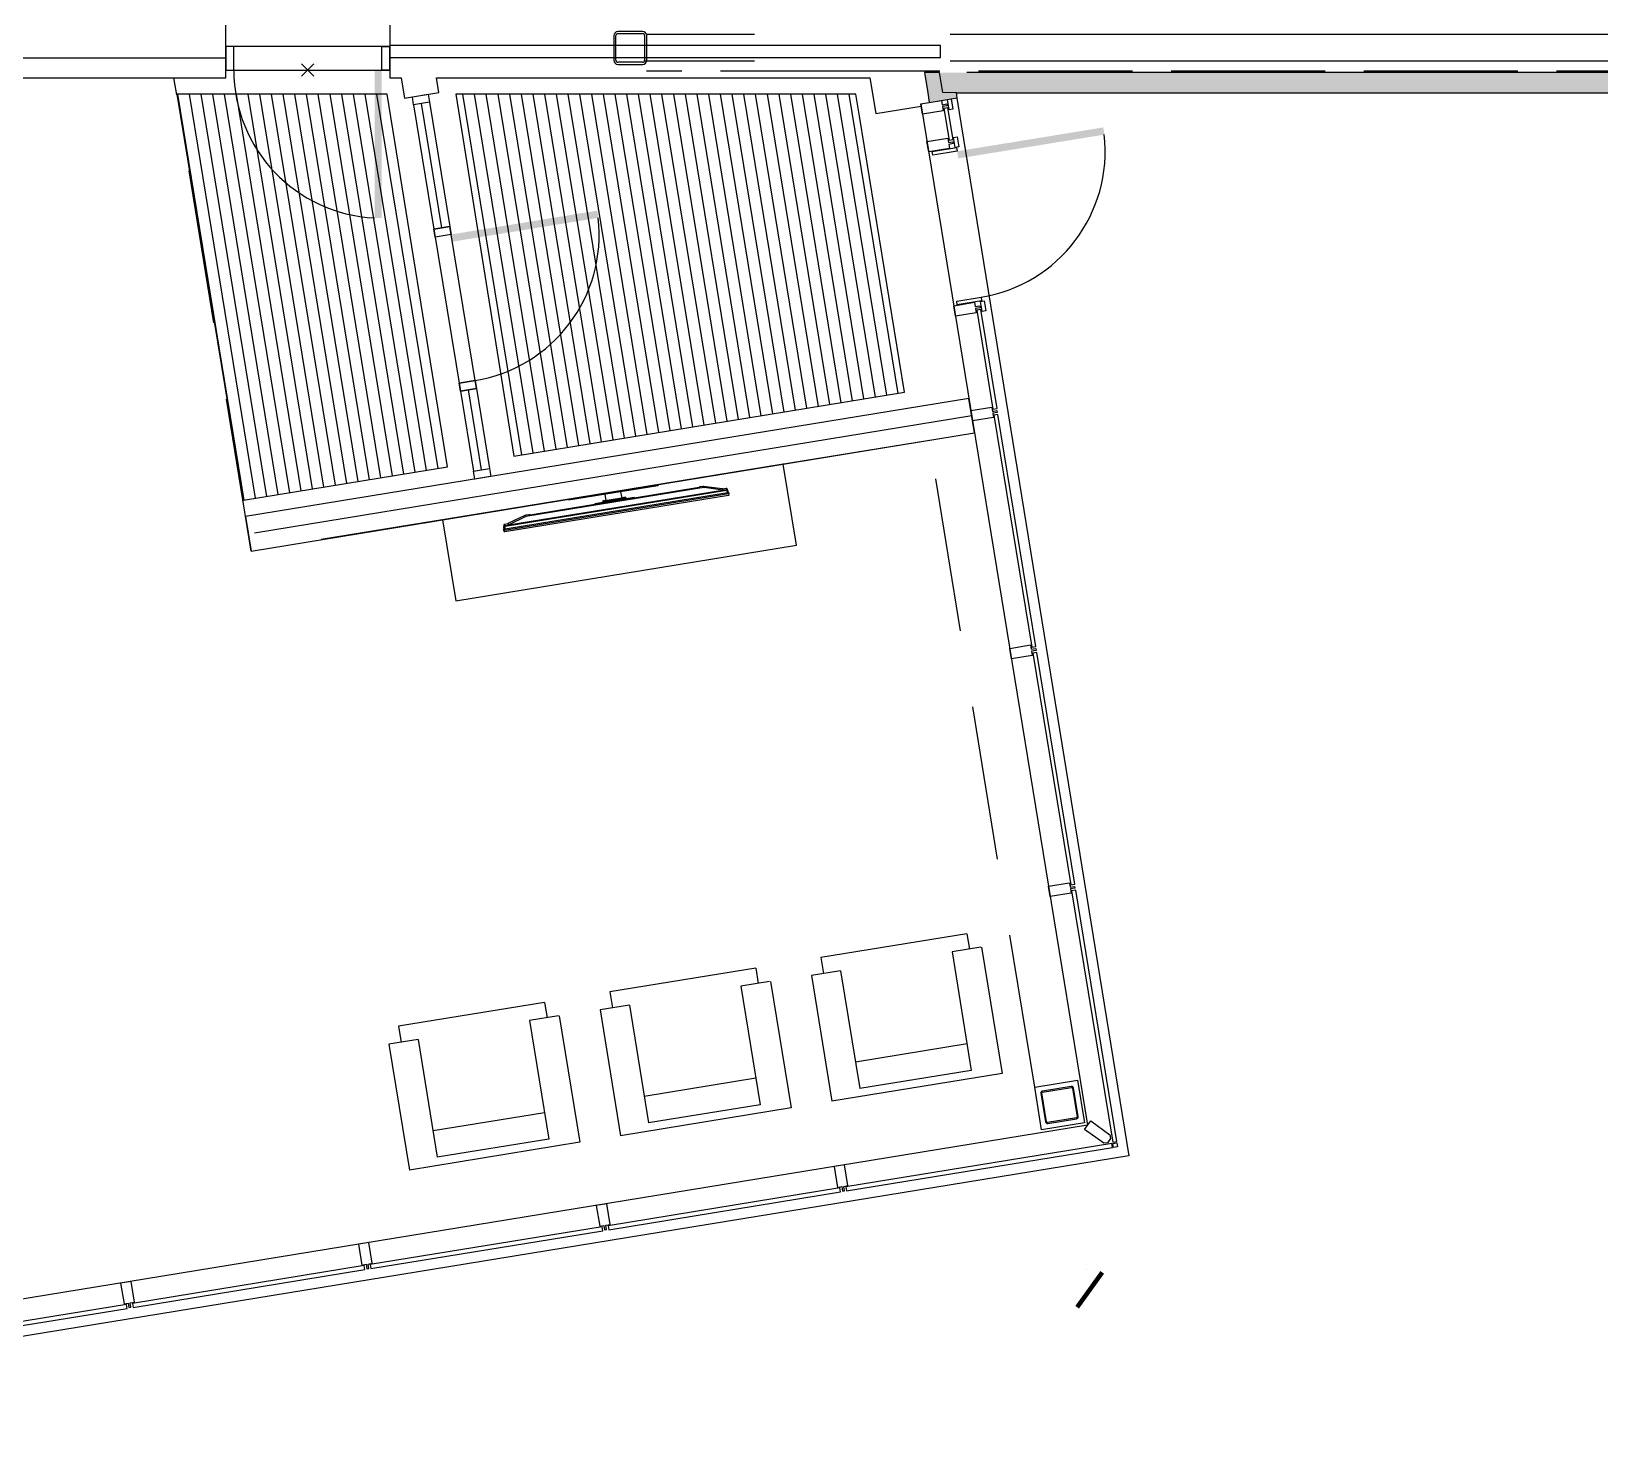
# Model space of a CAD drawing. Header units: inches. Extents: x 2743 to 10591, y -1604 to 5792.
# Drawn here: x 4400.8 to 4782.4, y 2609.8 to 2953.3 of the extents above; entities that cross this region are included whole.
import ezdxf

# ---------------------------------------------------------------- set-up
doc = ezdxf.new("R2010")
doc.units = ezdxf.units.IN
doc.header["$LTSCALE"] = 0.1875
doc.header["$MEASUREMENT"] = 0
doc.header["$PDMODE"] = 3
doc.header["$PDSIZE"] = 1.5
for name, pattern in [('CENTERX2', [101.6, 63.5, -12.7, 12.7, -12.7]), ('dash1', [300, 200, -100]), ('dash2', [500, 400, -100])]:
    doc.linetypes.add(name, pattern=pattern)
for name, color, linetype in [('7', 30, 'Continuous'), ('A-E-MUR-EXT', 3, 'Continuous'), ('A-N-COTES', 1, 'Continuous'), ('A-N-FEN-EXT', 2, 'Continuous'), ('A-N-FEN-INT', 1, 'Continuous'), ('A-N-MOB', 253, 'Continuous'), ('A-N-MUR-COMP', 30, 'Continuous'), ('A-N-MUR-EXT', 5, 'Continuous'), ('A-N-MUR-INT', 3, 'Continuous'), ('A-N-PLANCHER', 30, 'Continuous'), ('A-N-POR-PLF', 30, 'Continuous'), ('A-N-POR-PLN', 7, 'Continuous'), ('A-N-STRUCTURE', 4, 'Continuous'), ('fill253', 253, 'Continuous'), ('S-N-ACIER', 4, 'Continuous')]:
    doc.layers.add(name, color=color, linetype=linetype)
doc.linetypes.add('MUR07', pattern='A,0.001521,[13,JUB,S=1,R=0,X=0,Y=0],-152.075402', length=152.076923)

# ---------------------------------------------------------------- blocks, each defined once
blk = doc.blocks.new('_ArchTick')
at = {"color": 0, "linetype": 'ByBlock', "const_width": 0.15}
blk.add_lwpolyline([(-0.5, -0.5), (0.5, 0.5)], dxfattribs=at)

msp = doc.modelspace()

# ---------------------------------------------------------------- hatches: boundary and pattern name
at = {"layer": 'A-N-POR-PLN'}
for points in [[(4486.08033, 2907.87499), (4484.30868, 2907.87499), (4484.30868, 2943.89854), (4486.08033, 2943.89854)], [(4661.64416, 2929.94442), (4661.92969, 2928.19593), (4626.37706, 2922.39017), (4626.09153, 2924.13866)], [(4538.51398, 2909.68851), (4538.79951, 2907.94002), (4503.24688, 2902.13426), (4502.96135, 2903.88275)]]:
    msp.add_hatch(color=7, dxfattribs=at).paths.add_polyline_path(points)
at = {"layer": 'fill253'}
h = msp.add_hatch(color=7, dxfattribs=at)
h.dxf.hatch_style = 1
h.paths.add_polyline_path([(5517.44902, 4634.2983), (5512.52777, 4634.2983), (5512.54172, 4296.66232), (5517.46297, 4296.66232)])
h.paths.add_polyline_path([(5517.44903, 4881.11089), (5512.52778, 4881.11089), (5512.52778, 4775.21102), (5517.44903, 4775.21102)])
h.paths.add_polyline_path([(5517.44903, 5127.92329), (5512.52778, 5127.92329), (5512.52777, 5022.02362), (5517.44902, 5022.02362)])
h.paths.add_polyline_path([(4628.42938, 2943.29277), (4625.95018, 2938.37099), (5517.46297, 2938.37152), (5517.46297, 3130.36129), (5512.54172, 3130.36129), (5512.54172, 2943.29277)])
h.paths.add_polyline_path([(4200.50372, 2845.33593), (4208.49739, 2846.64062), (4193.49822, 2938.36282), (4192.72048, 2943.12545), (4184.51381, 2943.12545), (4185.25735, 2938.4929)])
h.paths.add_polyline_path([(4618.93272, 2938.2042), (4619.31197, 2936.00974), (4626.09389, 2937.11042), (4625.95018, 2938.37099), (4628.42938, 2943.29277), (4618.12265, 2943.29277)])
h.paths.add_polyline_path([(5517.46297, 5355.98239), (5512.54172, 5355.98239), (5512.52778, 5268.83602), (5517.44903, 5268.83602)])
h.paths.add_polyline_path([(2812.35741, 3123.02867), (2806.55239, 3125.08232), (2806.55239, 3123.83686), (2807.41263, 3123.50795), (2807.41906, 2938.2042), (3075.9398, 2938.37153), (3075.93335, 2943.29278), (2812.34031, 2943.12545)])
h.paths.add_polyline_path([(2807.41906, 3827.66882), (2812.34031, 3826.6441), (2812.34031, 4320.4792), (2807.41906, 4320.4792)])
h.paths.add_polyline_path([(5512.54172, 3862.52649), (5517.46297, 3862.52649), (5517.46297, 4254.42566), (5512.54172, 4254.42566)])
h.paths.add_polyline_path([(5512.5356, 3801.08425), (5517.45685, 3801.08425), (5517.46297, 3862.52649), (5512.54172, 3862.52649)])
h.paths.add_polyline_path([(5512.54172, 3656.9925), (5517.46297, 3656.9925), (5517.45685, 3765.06188), (5512.5356, 3765.06188)])
h.paths.add_polyline_path([(5512.53298, 3584.94295), (5517.45423, 3584.94295), (5517.46296, 3620.96895), (5512.54171, 3620.96895)])
h.paths.add_polyline_path([(5512.5391, 3512.89586), (5517.46035, 3512.89586), (5517.46066, 3548.92185), (5512.53941, 3548.92185)])
h.paths.add_polyline_path([(5512.5391, 3440.8512), (5517.46035, 3440.8512), (5517.46035, 3476.87475), (5512.5391, 3476.87475)])
h.paths.add_polyline_path([(4035.91549, 5642.91315), (4035.91549, 5647.83442), (2807.41263, 5647.83442), (2807.41906, 4361.46337), (2812.34031, 4361.46337), (2812.33388, 5642.91317)])
h.paths.add_polyline_path([(3118.18201, 2943.29277), (3118.18223, 2938.37152), (4185.31745, 2938.2042), (4184.51381, 2943.12545)])
h.paths.add_polyline_path([(4279.25656, 5642.88457), (4279.25657, 5647.80617), (4078.1514, 5647.83389), (4078.1514, 5642.91262)])
h.paths.add_polyline_path([(4872.5115, 5647.66709), (4872.5115, 5642.74584), (5512.54172, 5642.74584), (5512.54177, 5510.71941), (5517.46302, 5510.71941), (5517.46297, 5647.66709)])
h.paths.add_polyline_path([(5517.45593, 3260.73346), (5512.53008, 3260.73345), (5512.54172, 3172.43063), (5517.46297, 3172.43063)])
h.paths.add_polyline_path([(5512.53008, 3296.75701), (5517.45593, 3296.75699), (5517.45423, 3404.82765), (5512.53298, 3404.82765)])

# ---------------------------------------------------------------- linework, layer by layer
at = {"color": 7}
for p, q in [((4570.42441, 2840.73106), (4515.92032, 2831.85807)), ((4570.46523, 2840.38205), (4516.02591, 2831.51918)), ((4570.23537, 2840.98544), (4516.05563, 2832.16476)), ((4569.97699, 2841.73078), (4516.06711, 2832.95396)), ((4516.07773, 2832.88924), (4569.98761, 2841.66606)), ((4569.12954, 2841.59945), (4516.91106, 2833.09755)), ((4564.42131, 2842.28027), (4521.16242, 2835.23466)), ((4531.4554, 2839.42355), (4553.16787, 2842.96845)), ((4553.20816, 2842.72172), (4531.49568, 2839.17682)), ((4545.22976, 2839.47409), (4540.23286, 2838.66189)), ((4540.67149, 2839.1034), (4540.42158, 2840.63411)), ((4544.8905, 2839.78994), (4540.44881, 2839.06799)), ((4544.93499, 2839.51233), (4540.4933, 2838.79038)), ((4544.53217, 2839.73371), (4544.28226, 2841.26443)), ((4544.73872, 2839.8451), (4544.86875, 2839.86605)), ((4544.86874, 2839.86607), (4544.92681, 2839.87545)), ((4544.92681, 2839.87545), (4545.03477, 2839.89258)), ((4544.95807, 2839.51609), (4544.93499, 2839.51233)), ((4545.06232, 2839.53331), (4544.95807, 2839.51609)), ((4545.03477, 2839.89258), (4545.13302, 2839.90774)), ((4545.16497, 2839.55066), (4545.06232, 2839.53331)), ((4545.13302, 2839.90774), (4545.2157, 2839.92002)), ((4545.25448, 2839.56627), (4545.16497, 2839.55066)), ((4545.20584, 2839.55779), (4545.22976, 2839.47409)), ((4545.2157, 2839.92002), (4545.27873, 2839.92878)), ((4545.59139, 2839.43921), (4545.22976, 2839.47409)), ((4545.32133, 2839.57844), (4545.25448, 2839.56627)), ((4545.27873, 2839.92878), (4545.32437, 2839.934)), ((4545.31474, 2839.9319), (4545.33286, 2839.86848)), ((4545.3715, 2839.58836), (4545.32133, 2839.57844)), ((4545.32437, 2839.934), (4545.34631, 2839.93506)), ((4545.34631, 2839.93506), (4545.36339, 2839.93447)), ((4545.36339, 2839.93447), (4545.38762, 2839.93076)), ((4545.39036, 2839.59272), (4545.3715, 2839.58836)), ((4545.55232, 2839.57596), (4545.38687, 2839.59192)), ((4545.38762, 2839.93076), (4545.41278, 2839.92133)), ((4545.40126, 2839.59569), (4545.39036, 2839.59272)), ((4545.41231, 2839.59923), (4545.40126, 2839.59569)), ((4545.42726, 2839.60512), (4545.41231, 2839.59923)), ((4545.41278, 2839.92133), (4545.43039, 2839.90561)), ((4545.44546, 2839.6146), (4545.42726, 2839.60512)), ((4545.43039, 2839.90561), (4545.43394, 2839.89772)), ((4545.43394, 2839.89772), (4545.45206, 2839.8343)), ((4545.4631, 2839.62787), (4545.44546, 2839.6146)), ((4545.45206, 2839.8343), (4545.4528, 2839.83101)), ((4545.47949, 2839.66446), (4545.4528, 2839.83101)), ((4545.4764, 2839.64547), (4545.4631, 2839.62787)), ((4545.47876, 2839.66775), (4545.4764, 2839.64547)), ((4545.54692, 2839.29527), (4547.55599, 2839.62182)), ((4547.49556, 2839.89181), (4545.55232, 2839.57596)), ((4545.55232, 2839.57596), (4545.59139, 2839.43921)), ((4547.53463, 2839.75506), (4545.59139, 2839.43921)), ((4547.49556, 2839.89181), (4547.53463, 2839.75506)), ((4547.52779, 2839.77903), (4563.28023, 2842.34659)), ((4547.52779, 2839.779), (4563.28025, 2842.34656)), ((4547.55599, 2839.62182), (4547.53463, 2839.75506)), ((4553.16787, 2842.96845), (4553.20816, 2842.72172)), ((4563.28023, 2842.34659), (4563.28025, 2842.34656)), ((4563.32933, 2842.35461), (4563.28025, 2842.34656)), ((4563.32846, 2842.3545), (4563.40605, 2842.3675)), ((4563.40519, 2842.36736), (4563.39816, 2842.41176)), ((4563.39816, 2842.41176), (4563.41058, 2842.36829)), ((4563.40605, 2842.3675), (4563.474, 2842.3793)), ((4563.474, 2842.3793), (4563.51632, 2842.38704)), ((4563.51655, 2842.38582), (4563.50504, 2842.38164)), ((4563.51632, 2842.38704), (4563.53103, 2842.38993)), ((4563.52562, 2842.3885), (4563.51655, 2842.38582)), ((4563.52243, 2842.50085), (4564.32119, 2842.63068)), ((4563.53113, 2842.38992), (4563.52562, 2842.3885)), ((4563.52648, 2842.50147), (4564.3212, 2842.63065)), ((4563.55672, 2842.39565), (4563.52648, 2842.50147)), ((4563.53103, 2842.38993), (4563.53113, 2842.38992)), ((4563.53146, 2842.39034), (4563.55672, 2842.39565)), ((4564.32119, 2842.63068), (4564.3212, 2842.63065)), ((4564.3212, 2842.63065), (4564.42131, 2842.28027)), ((4564.39277, 2842.63257), (4568.93869, 2842.06838)), ((4564.39277, 2842.63257), (4564.39362, 2842.63244)), ((4564.49373, 2842.28206), (4564.39362, 2842.63244)), ((4564.39362, 2842.63244), (4568.93559, 2842.06874)), ((4569.04678, 2841.67962), (4564.49373, 2842.28206)), ((4568.93559, 2842.06874), (4569.04678, 2841.67962)), ((4569.01171, 2842.02587), (4569.12383, 2841.63346)), ((4569.02062, 2841.99467), (4569.86248, 2842.13151)), ((4569.02063, 2841.99465), (4569.86249, 2842.13148)), ((4569.12475, 2841.62934), (4569.12954, 2841.59945)), ((4569.86248, 2842.13151), (4569.86249, 2842.13148)), ((4569.86249, 2842.13148), (4569.97699, 2841.73078)), ((4569.98761, 2841.66606), (4570.23537, 2840.98544)), ((4570.01071, 2842.09119), (4570.25738, 2841.41443)), ((4570.12521, 2841.69049), (4570.01071, 2842.09119)), ((4570.37297, 2841.00987), (4570.12521, 2841.69049)), ((4570.25738, 2841.41443), (4570.37297, 2841.00987)), ((4570.33441, 2841.14483), (4570.34528, 2841.1466)), ((4570.43743, 2840.73337), (4570.42441, 2840.73106)), ((4570.43808, 2841.11886), (4570.55495, 2840.70985)), ((4570.55553, 2840.70721), (4570.55495, 2840.70985)), ((4570.5929, 2840.47404), (4570.55553, 2840.70721)), ((4521.18686, 2835.60653), (4521.85668, 2835.7154)), ((4521.85668, 2835.7154), (4521.88725, 2835.60838)), ((4522.00541, 2835.67366), (4522.01895, 2835.62627)), ((4522.16598, 2835.64957), (4537.9366, 2838.22009)), ((4522.16599, 2835.64954), (4537.9366, 2838.22006)), ((4531.49568, 2839.17682), (4531.4554, 2839.42355)), ((4539.8614, 2838.65096), (4537.91817, 2838.33511)), ((4537.91817, 2838.33511), (4537.95724, 2838.19836)), ((4537.91817, 2838.33511), (4537.93952, 2838.20186)), ((4537.93952, 2838.20186), (4537.97859, 2838.06512)), ((4539.90048, 2838.51421), (4537.95724, 2838.19836)), ((4537.95724, 2838.19836), (4537.97859, 2838.06512)), ((4537.97859, 2838.06512), (4539.98766, 2838.39167)), ((4540.02044, 2838.72162), (4539.8614, 2838.65096)), ((4539.8614, 2838.65096), (4539.90048, 2838.51421)), ((4539.88256, 2838.99199), (4539.90068, 2838.92857)), ((4539.90925, 2838.82544), (4539.88256, 2838.99199)), ((4539.88329, 2838.9887), (4539.88565, 2839.01098)), ((4539.88565, 2839.01098), (4539.89895, 2839.02858)), ((4539.89895, 2839.02858), (4539.91658, 2839.04185)), ((4540.23286, 2838.66189), (4539.90048, 2838.51421)), ((4539.90068, 2838.92857), (4539.92737, 2838.76202)), ((4539.92737, 2838.76202), (4539.90925, 2838.82544)), ((4539.90925, 2838.82544), (4539.90998, 2838.82215)), ((4539.92811, 2838.75873), (4539.90998, 2838.82215)), ((4539.91658, 2839.04185), (4539.93478, 2839.05134)), ((4539.92737, 2838.76202), (4539.92811, 2838.75873)), ((4539.93166, 2838.75085), (4539.92811, 2838.75873)), ((4539.94927, 2838.73512), (4539.93166, 2838.75085)), ((4539.93478, 2839.05134), (4539.94974, 2839.05722)), ((4539.97443, 2838.72569), (4539.94927, 2838.73512)), ((4539.94974, 2839.05722), (4539.96078, 2839.06076)), ((4539.96078, 2839.06076), (4539.97169, 2839.06373)), ((4539.97169, 2839.06373), (4539.99055, 2839.06809)), ((4539.99866, 2838.72199), (4539.97443, 2838.72569)), ((4540.00283, 2839.00214), (4539.98471, 2839.06556)), ((4539.98766, 2838.39167), (4540.32004, 2838.53935)), ((4539.99055, 2839.06809), (4540.04072, 2839.07801)), ((4540.01574, 2838.7214), (4539.99866, 2838.72199)), ((4540.03768, 2838.72245), (4540.01574, 2838.7214)), ((4540.08332, 2838.72767), (4540.03768, 2838.72245)), ((4540.04072, 2839.07801), (4540.10757, 2839.09018)), ((4540.14635, 2838.73643), (4540.08332, 2838.72767)), ((4540.10757, 2839.09018), (4540.19708, 2839.10579)), ((4540.22903, 2838.74871), (4540.14635, 2838.73643)), ((4540.19708, 2839.10579), (4540.29972, 2839.12315)), ((4540.2089, 2838.74572), (4540.23286, 2838.66189)), ((4540.32728, 2838.76387), (4540.22903, 2838.74871)), ((4540.29972, 2839.12315), (4540.40398, 2839.14036)), ((4540.32004, 2838.53935), (4545.18528, 2839.33014)), ((4540.43524, 2838.781), (4540.32728, 2838.76387)), ((4540.40398, 2839.14036), (4540.42705, 2839.14412)), ((4540.4933, 2838.79038), (4540.43524, 2838.781)), ((4545.18528, 2839.33014), (4545.54692, 2839.29527)), ((4515.72195, 2832.20748), (4515.8386, 2831.79922)), ((4515.76995, 2831.90794), (4515.72195, 2832.20748)), ((4515.87689, 2831.56193), (4515.76995, 2831.90794)), ((4515.80131, 2832.54883), (4515.82451, 2833.26946)), ((4515.9169, 2832.14428), (4515.80131, 2832.54883)), ((4515.82582, 2832.27016), (4515.80131, 2832.54883)), ((4515.82451, 2833.26946), (4515.939, 2832.86876)), ((4515.94259, 2831.86147), (4515.82582, 2832.27016)), ((4515.939, 2832.86876), (4515.9169, 2832.14428)), ((4515.9169, 2832.14428), (4515.95572, 2831.86341)), ((4515.95261, 2833.35469), (4516.79858, 2833.4922)), ((4515.95262, 2833.35467), (4515.95261, 2833.35469)), ((4516.06711, 2832.95396), (4515.95262, 2833.35467)), ((4516.05563, 2832.16476), (4516.07773, 2832.88924)), ((4516.79414, 2833.51986), (4516.79893, 2833.48996)), ((4516.91106, 2833.09755), (4516.79893, 2833.48996)), ((4516.84994, 2833.5875), (4520.99608, 2835.56529)), ((4516.85299, 2833.58892), (4520.993, 2835.56379)), ((4516.96417, 2833.19981), (4516.85299, 2833.58892)), ((4516.90627, 2833.12745), (4516.91106, 2833.09755)), ((4521.09311, 2835.21341), (4516.96417, 2833.19981)), ((4520.993, 2835.56379), (4521.09311, 2835.21341)), ((4521.16242, 2835.23466), (4521.06208, 2835.58581)), ((4521.91303, 2835.61135), (4521.88725, 2835.60838)), ((4522.16598, 2835.64957), (4522.16599, 2835.64954)), ((4515.8386, 2831.79922), (4515.87597, 2831.56605)), ((4515.87597, 2831.56605), (4515.87689, 2831.56193)), ((4516.02591, 2831.51918), (4516.0259, 2831.51921)), ((4628.48259, 2733.6839, 0), (4592.94949, 2727.90516, 0)), ((4628.48259, 2733.6839, 0), (4629.09257, 2729.93318, 0)), ((4631.85625, 2730.38264, 0), (4624.84834, 2729.24294, 0)), ((4624.84834, 2729.24294, 0), (4629.53554, 2700.42165, 0)), ((4632.05366, 2730.41474, 0), (4637.0619, 2699.61939, 0)), ((4577.07656, 2725.32375, 0), (4541.54346, 2719.54501, 0)), ((4577.07656, 2725.32375, 0), (4577.68654, 2721.57304, 0)), ((4592.94949, 2727.90516, 0), (4593.59157, 2723.95704, 0)), ((4580.45023, 2722.02249, 0), (4573.44231, 2720.8828, 0)), ((4580.64763, 2722.0546, 0), (4585.65587, 2691.25925, 0)), ((4597.7371, 2724.63123, 0), (4590.63048, 2723.47548, 0)), ((4590.63048, 2723.47548, 0), (4595.60662, 2692.87753, 0)), ((4597.7371, 2724.63123, 0), (4602.3922, 2696.00734, 0)), ((4541.54346, 2719.54501, 0), (4542.18555, 2715.59689, 0)), ((4573.44231, 2720.8828, 0), (4578.12951, 2692.06151, 0)), ((4525.67053, 2716.9636, 0), (4490.13744, 2711.18487, 0)), ((4529.0442, 2713.66235, 0), (4522.03628, 2712.52265, 0)), ((4525.67053, 2716.9636, 0), (4526.28051, 2713.21289, 0)), ((4529.2416, 2713.69445, 0), (4534.24984, 2682.8991, 0)), ((4546.33107, 2716.27108, 0), (4539.22446, 2715.11533, 0)), ((4539.22446, 2715.11533, 0), (4544.20059, 2684.51739, 0)), ((4546.33107, 2716.27108, 0), (4550.98617, 2687.64719, 0)), ((4490.13744, 2711.18487, 0), (4490.77952, 2707.23675, 0)), ((4522.03628, 2712.52265, 0), (4526.72348, 2683.70136, 0)), ((4494.92505, 2707.91093, 0), (4487.81843, 2706.75518, 0)), ((4487.81843, 2706.75518, 0), (4492.79456, 2676.15724, 0)), ((4494.92505, 2707.91093, 0), (4499.58014, 2679.28705, 0)), ((4628.49215, 2706.83735, 0), (4601.34881, 2702.42304, 0)), ((4577.08612, 2698.47721, 0), (4549.94279, 2694.06289, 0)), ((4637.0619, 2699.61939, 0), (4595.60662, 2692.87753, 0)), ((4629.53554, 2700.42165, 0), (4602.3922, 2696.00734, 0)), ((4585.65587, 2691.25925, 0), (4544.20059, 2684.51739, 0)), ((4578.12951, 2692.06151, 0), (4550.98617, 2687.64719, 0)), ((4525.6801, 2690.11706, 0), (4498.53676, 2685.70275, 0)), ((4526.72348, 2683.70136, 0), (4499.58014, 2679.28705, 0)), ((4534.24984, 2682.8991, 0), (4492.79456, 2676.15724, 0))]:
    msp.add_line(p, q, dxfattribs=at)
at = {"color": 7, "extrusion": (0, 0, -1)}
for centre, major_axis, ratio, start_param, end_param in [((4545.28825, 2837.95906), (3.84982, 0.62854), 0.5, 4.685021628, 4.800697111), ((4544.13183, 2844.72687), (9.85891, 1.60962), 0.5, 1.538576459, 1.575475335), ((4545.21572, 2840.07749), (0.45172, 0.07375), 0.5, 1.390835062, 1.568094892), ((4545.32366, 2839.87638), (0.111, 0.01812), 0.5, -1.56959155, -0.058623981), ((4545.34178, 2839.81296), (0.111, 0.01812), 0.5, -1.56959155, -0.05862398), ((4563.20406, 2843.40186), (2.08044, 0.33966), 0.5, 1.482482653, 1.592198683), ((4563.53696, 2842.43432), (0.13877, 0.02274), 0.492125478, 3.14424951, 3.628727439), ((4563.5376, 2842.43208), (0.13946, 0.02001), 0.498820293, 3.617897335, 4.704215732), ((4564.33232, 2842.56125), (0.13879, 0.02266), 0.5, -1.569381541, -1.040259926), ((4564.33234, 2842.56121), (0.13881, 0.02266), 0.5, -1.569411456, -1.03372959), ((4564.43245, 2842.21082), (0.13882, 0.02266), 0.5, -1.569399557, -1.033758587), ((4568.87429, 2841.99755), (0.13801, 0.0257), 0.490804232, -1.021436238, -0.33114534), ((4568.87393, 2841.99921), (0.13868, 0.02264), 0.5, -0.343365978, -0.058437736), ((4568.98547, 2841.60843), (0.13956, 0.01954), 0.508321935, -1.046193356, -0.355902458), ((4568.98603, 2841.6068), (0.1387, 0.02265), 0.5, -0.343312201, 0.001441152), ((4569.87361, 2842.06208), (0.13879, 0.02266), 0.5, -1.569381541, -0.094669573), ((4569.87365, 2842.06208), (0.13876, 0.02265), 0.5, -1.5695723, -0.094764359), ((4569.98815, 2841.66137), (0.13876, 0.02265), 0.5, -1.569581683, -0.094754976), ((4550.61205, 2838.53198), (19.37098, 3.16262), 0.5, -0.003738058, 0.002944845), ((4570.11348, 2841.41975), (0.52652, 0.08596), 0.5, 4.553251654, 4.81604065), ((4570.63527, 2839.8836), (-0.40296, 1.10104), 0.118357509, 0.022723371, 0.736863063), ((4570.34986, 2841.10178), (0.0888, 0.0145), 0.5, -1.542045096, -0.058630603), ((4570.63527, 2839.8836), (-0.2623, 1.12627), 0.000088601, 0.001788346, 0.715928051), ((4570.38806, 2840.94401), (0.42724, 0.06975), 0.5, 1.484615453, 1.601473008), ((4570.36465, 2841.10678), (0.07345, 0.01199), 0.5, -0.763156741, -0.002398593), ((4570.46672, 2840.69277), (0.0888, 0.0145), 0.5, -1.569579533, -0.058626468), ((4570.45412, 2840.4515), (0.13877, 0.02266), 0.5, 0.001687417, 1.572417285), ((4521.8675, 2835.64705), (0.13877, 0.02274), 0.492125478, -1.56813947, 0.002656857), ((4539.99359, 2839.01002), (0.11101, 0.01812), 0.5, 3.143279965, 4.71400579), ((4540.01171, 2838.94661), (0.11101, 0.01812), 0.5, 3.143280702, 4.714005787), ((4540.62075, 2837.22559), (3.80077, 0.62054), 0.5, 4.626265914, 4.743027368), ((4540.04939, 2839.25011), (0.47586, 0.07769), 0.5, 1.575340421, 1.74993661), ((4539.64136, 2843.8661), (9.6039, 1.56799), 0.5, 1.568353975, 1.606079847), ((4515.81073, 2832.22191), (0.08877, 0.01449), 0.5, 3.143066143, 3.831972761), ((4515.81079, 2832.22189), (0.08885, 0.01451), 0.5, 3.83202166, 4.713837923), ((4515.82479, 2832.21327), (0.11174, 0.01824), 0.5, 3.909482164, 4.802681886), ((4515.83432, 2832.19645), (0.1471, 0.02402), 0.5, 4.58465272, 4.732337358), ((4515.96374, 2833.28527), (0.13879, 0.02266), 0.5, 3.23952675, 4.713803766), ((4515.96373, 2833.28524), (0.13877, 0.02266), 0.5, 3.23929377, 4.713981199), ((4515.92743, 2831.81365), (0.08881, 0.0145), 0.5, 3.143267337, 4.714013282), ((4516.07822, 2832.88454), (0.13877, 0.02266), 0.5, 3.239299215, 4.713975754), ((4516.03526, 2832.61347), (0.53061, 0.08663), 0.5, 4.612026825, 4.873692936), ((4516.0205, 2830.99221), (0.03835, 1.17276), 0.118171467, -0.737330658, -0.023190966), ((4496.54769, 2829.72991), (19.52548, 3.18784), 0.500000002, -0.003711619, 0.002918406), ((4516.93285, 2833.54239), (0.13869, 0.02264), 0.5, 3.143090713, 3.487894507), ((4516.93342, 2833.54077), (0.13951, 0.01983), 0.489042935, 3.478768855, 4.169059753), ((4517.04499, 2833.14999), (0.13871, 0.02265), 0.5, 3.143092181, 3.487839095), ((4517.0446, 2833.15165), (0.13803, 0.02558), 0.510279169, 3.497531743, 4.187822641), ((4521.07342, 2835.51564), (0.13835, 0.02437), 0.505989723, 4.183705599, 4.719516837), ((4521.29637, 2835.62199), (0.27213, 0.04329), 0.007689231, 3.6764724, 4.299423102), ((4521.17355, 2835.16521), (0.13883, 0.02267), 0.5, 4.178204368, 4.713816991), ((4521.93069, 2835.98369), (0.72452, 0.11829), 0.5, 1.540944476, 1.712035623), ((4521.90497, 2836.30836), (1.36483, 0.22283), 0.5, 1.572150705, 1.646972925), ((4521.51567, 2839.66472), (8.0287, 1.31081), 0.499999999, 1.571429205, 1.590665247), ((4516.01477, 2831.58861), (0.13879, 0.02266), 0.5, 1.572211112, 3.083155214)]:
    msp.add_ellipse(centre, major_axis=major_axis, ratio=ratio, start_param=start_param, end_param=end_param, dxfattribs=at)
at = {"layer": '7', "color": 7}
for p, q in [((4203.86979, 2946.89081), (4448.08802, 2946.89055)), ((4448.08802, 2946.89055), (4448.08828, 2949.92147)), ((4622.07248, 2949.92268), (4488.04884, 2949.92241)), ((4488.04884, 2949.92241), (4488.04899, 2946.96834)), ((4488.04899, 2946.96834), (4622.07263, 2946.96861)), ((4622.07263, 2946.96861), (4622.07248, 2949.92268))]:
    msp.add_line(p, q, dxfattribs=at)
at = {"layer": 'A-E-MUR-EXT', "color": 7}
for p, q in [((4488.04883, 2954.80006), (4488.04883, 2942.04761)), ((4488.04883, 2942.04761), (4490.75669, 2942.04683)), ((4490.75669, 2942.04683), (4491.56236, 2937.08768)), ((4499.37807, 2942.04683), (4604.83869, 2942.04736)), ((4499.95454, 2938.45812), (4499.37807, 2942.04683)), ((4604.83869, 2942.04736), (4606.25991, 2933.31026)), ((4491.56236, 2937.08768), (4499.95454, 2938.45812)), ((4606.25991, 2933.31026), (4617.34299, 2935.12013)), ((4644.95522, 2696.33908), (4655.34487, 2698.03564)), ((4646.65178, 2685.94943), (4644.95522, 2696.33908)), ((4655.34487, 2698.03564), (4657.04143, 2687.64599)), ((4657.04143, 2687.64599), (4646.65178, 2685.94943))]:
    msp.add_line(p, q, dxfattribs=at)
at = {"layer": 'A-N-COTES', "color": 7}
msp.add_line((4657.55212, 2651.85921), (4657.55212, 2651.85921), dxfattribs=at)
at = {"layer": 'A-N-FEN-EXT', "color": 7}
for p, q in [((4617.25263, 2935.67345), (4622.30382, 2936.49831)), ((4617.66506, 2933.14786), (4617.25263, 2935.67345)), ((4617.25336, 2935.66952), (4657.85071, 2687.06396)), ((4622.30382, 2936.49831), (4622.47197, 2935.46865)), ((4622.47197, 2935.46865), (4623.55992, 2935.64631)), ((4623.63606, 2935.18005), (4622.54811, 2935.00238)), ((4622.54811, 2935.00238), (4622.71625, 2933.97272)), ((4623.55992, 2935.64631), (4623.63606, 2935.18005)), ((4623.73957, 2936.74434), (4624.60332, 2936.88539)), ((4624.14832, 2934.2419), (4623.73957, 2936.74434)), ((4624.60332, 2936.88539), (4625.01207, 2934.38295)), ((4626.02735, 2937.09961), (4667.86706, 2679.5824)), ((4622.71625, 2933.97272), (4617.66506, 2933.14786)), ((4623.83658, 2934.73409), (4622.84965, 2934.57293)), ((4622.84965, 2934.57293), (4624.11177, 2926.81231)), ((4625.09921, 2926.97355), (4623.83658, 2934.73409)), ((4625.01207, 2934.38295), (4624.14832, 2934.2419)), ((4618.74629, 2926.49854), (4623.79748, 2927.3234)), ((4623.79748, 2927.3234), (4623.96563, 2926.29374)), ((4625.24072, 2927.52419), (4626.10447, 2927.66524)), ((4625.64198, 2925.06699), (4625.24072, 2927.52419)), ((4626.10447, 2927.66524), (4626.50573, 2925.20804)), ((4619.15872, 2923.97295), (4618.74629, 2926.49854)), ((4624.20991, 2924.79781), (4619.15872, 2923.97295)), ((4620.02468, 2924.06149), (4625.94623, 2925.02848)), ((4620.16999, 2923.17167), (4620.02468, 2924.06149)), ((4626.09153, 2924.13866), (4620.16999, 2923.17167)), ((4623.96563, 2926.29374), (4625.05358, 2926.4714)), ((4625.12972, 2926.00513), (4624.04177, 2925.82747)), ((4624.04177, 2925.82747), (4624.20991, 2924.79781)), ((4624.11177, 2926.81231), (4625.09921, 2926.97355)), ((4625.05358, 2926.4714), (4625.12972, 2926.00513)), ((4626.50573, 2925.20804), (4625.64198, 2925.06699)), ((4625.94623, 2925.02848), (4626.09153, 2924.13866)), ((4498.75856, 2905.191), (4502.6441, 2905.82551)), ((4499.0758, 2903.24823), (4498.75856, 2905.191)), ((4502.6441, 2905.82551), (4502.96134, 2903.88274)), ((4502.96134, 2903.88274), (4499.0758, 2903.24823)), ((4625.26985, 2886.55032), (4630.32104, 2887.37518)), ((4625.68228, 2884.02473), (4625.26985, 2886.55032)), ((4625.97575, 2887.61904), (4631.8973, 2888.58603)), ((4626.12106, 2886.72921), (4625.97575, 2887.61904)), ((4632.04261, 2887.6962), (4626.12106, 2886.72921)), ((4630.32104, 2887.37518), (4630.48918, 2886.34551)), ((4630.48918, 2886.34551), (4631.57713, 2886.52318)), ((4631.65327, 2886.05691), (4630.56532, 2885.87925)), ((4630.56532, 2885.87925), (4630.73347, 2884.84958)), ((4631.85374, 2885.61095), (4630.86682, 2885.44979)), ((4630.86682, 2885.44979), (4634.80788, 2861.34119)), ((4631.57713, 2886.52318), (4631.65327, 2886.05691)), ((4631.76428, 2887.57597), (4632.62803, 2887.71702)), ((4632.16554, 2885.11877), (4631.76428, 2887.57597)), ((4635.79531, 2861.50244), (4631.85374, 2885.61095)), ((4631.8973, 2888.58603), (4632.04261, 2887.6962)), ((4632.62803, 2887.71702), (4633.02929, 2885.25982)), ((4630.73347, 2884.84958), (4625.68228, 2884.02473)), ((4633.02929, 2885.25982), (4632.16554, 2885.11877)), ((4629.4424, 2861.02743), (4634.49359, 2861.85229)), ((4629.85483, 2858.50184), (4629.4424, 2861.02743)), ((4634.90602, 2859.32669), (4629.85483, 2858.50184)), ((4634.49359, 2861.85229), (4634.66174, 2860.82262)), ((4634.66174, 2860.82262), (4635.74969, 2861.00029)), ((4635.82583, 2860.53402), (4634.73788, 2860.35636)), ((4634.73788, 2860.35636), (4634.90602, 2859.32669)), ((4634.80788, 2861.34119), (4635.79531, 2861.50244)), ((4636.03016, 2860.06439), (4635.04324, 2859.90323)), ((4635.04324, 2859.90323), (4644.26206, 2803.44675)), ((4635.74969, 2861.00029), (4635.82583, 2860.53402)), ((4645.24949, 2803.608), (4636.03016, 2860.06439)), ((4638.8966, 2803.13299), (4643.94778, 2803.95785)), ((4639.30902, 2800.60739), (4638.8966, 2803.13299)), ((4644.36021, 2801.43225), (4639.30902, 2800.60739)), ((4643.94778, 2803.95785), (4644.11593, 2802.92818)), ((4644.11593, 2802.92818), (4645.20388, 2803.10584)), ((4645.28002, 2802.63958), (4644.19207, 2802.46192)), ((4644.19207, 2802.46192), (4644.36021, 2801.43225)), ((4644.26206, 2803.44675), (4645.24949, 2803.608)), ((4645.48434, 2802.16995), (4644.49741, 2802.00878)), ((4644.49741, 2802.00878), (4653.71624, 2745.55231)), ((4645.20388, 2803.10584), (4645.28002, 2802.63958)), ((4654.70367, 2745.71355), (4645.48434, 2802.16995)), ((4648.35079, 2745.23854), (4653.40197, 2746.06341)), ((4648.76322, 2742.71295), (4648.35079, 2745.23854)), ((4653.40197, 2746.06341), (4653.57012, 2745.03374)), ((4653.57012, 2745.03374), (4654.65807, 2745.2114)), ((4654.73421, 2744.74514), (4653.64626, 2744.56748)), ((4653.64626, 2744.56748), (4653.8144, 2743.53781)), ((4653.71624, 2745.55231), (4654.70367, 2745.71355)), ((4654.93773, 2744.27931), (4653.95081, 2744.11814)), ((4653.95081, 2744.11814), (4663.94008, 2682.94411)), ((4654.65807, 2745.2114), (4654.73421, 2744.74514)), ((4664.92751, 2683.10536), (4654.93773, 2744.27931)), ((4653.8144, 2743.53781), (4648.76322, 2742.71295)), ((4657.85071, 2687.06396), (4247.5918, 2620.06847)), ((4657.10364, 2686.02518), (4658.59778, 2688.10275)), ((4658.59778, 2688.10275), (4663.2643, 2684.74666)), ((4661.77016, 2682.6691), (4657.10364, 2686.02518)), ((4663.41012, 2683.85369), (4662.66305, 2682.81491)), ((4663.2643, 2684.74666), (4663.41012, 2683.85369)), ((4663.94008, 2682.94411), (4664.92751, 2683.10536)), ((4667.86706, 2679.5824), (4240.20416, 2609.79701)), ((4663.6976, 2682.60278), (4599.0191, 2672.04007)), ((4599.18035, 2671.05264), (4663.85876, 2681.61585)), ((4662.66305, 2682.81491), (4661.77016, 2682.6691)), ((4663.85876, 2681.61585), (4663.6976, 2682.60278)), ((4663.98916, 2682.64891), (4664.97608, 2682.81005)), ((4664.15034, 2681.66202), (4663.98916, 2682.64891)), ((4665.13722, 2681.82315), (4664.15034, 2681.66202)), ((4664.97608, 2682.81005), (4665.13722, 2681.82315)), ((4598.68207, 2677.40171), (4596.15648, 2676.98928)), ((4596.15648, 2676.98928), (4596.98134, 2671.93809)), ((4599.50694, 2672.35052), (4598.68207, 2677.40171)), ((4597.56191, 2671.80159), (4541.13989, 2662.58837)), ((4596.98134, 2671.93809), (4598.01101, 2672.10624)), ((4597.72307, 2670.81467), (4597.56191, 2671.80159)), ((4598.01101, 2672.10624), (4598.18867, 2671.01829)), ((4598.47727, 2672.18238), (4599.50694, 2672.35052)), ((4598.65494, 2671.09443), (4598.47727, 2672.18238)), ((4599.0191, 2672.04007), (4599.18035, 2671.05264)), ((4540.80286, 2667.95001), (4538.27727, 2667.53758)), ((4541.62773, 2662.89882), (4540.80286, 2667.95001)), ((4541.30114, 2661.60094), (4597.72307, 2670.81467)), ((4598.18867, 2671.01829), (4598.65494, 2671.09443)), ((4538.27727, 2667.53758), (4539.10213, 2662.48639)), ((4539.6827, 2662.34989), (4483.26068, 2653.13666)), ((4483.42193, 2652.14923), (4539.84386, 2661.36296)), ((4539.10213, 2662.48639), (4540.1318, 2662.65453)), ((4539.84386, 2661.36296), (4539.6827, 2662.34989)), ((4540.1318, 2662.65453), (4540.30946, 2661.56659)), ((4540.30946, 2661.56659), (4540.77573, 2661.64273)), ((4540.59806, 2662.73068), (4541.62773, 2662.89882)), ((4540.77573, 2661.64273), (4540.59806, 2662.73068)), ((4541.13989, 2662.58837), (4541.30114, 2661.60094)), ((4482.92365, 2658.4983), (4480.39806, 2658.08587)), ((4480.39806, 2658.08587), (4481.22292, 2653.03469)), ((4483.74852, 2653.44712), (4482.92365, 2658.4983)), ((4481.80349, 2652.89818), (4425.38147, 2643.68496)), ((4481.22292, 2653.03469), (4482.25259, 2653.20283)), ((4481.96465, 2651.91126), (4481.80349, 2652.89818)), ((4482.25259, 2653.20283), (4482.43025, 2652.11488)), ((4482.71885, 2653.27897), (4483.74852, 2653.44712)), ((4482.89652, 2652.19102), (4482.71885, 2653.27897)), ((4483.26068, 2653.13666), (4483.42193, 2652.14923)), ((4425.04444, 2649.0466), (4422.51885, 2648.63417)), ((4425.86931, 2643.99541), (4425.04444, 2649.0466)), ((4425.54272, 2642.69753), (4481.96465, 2651.91126)), ((4482.43025, 2652.11488), (4482.89652, 2652.19102)), ((4422.51885, 2648.63417), (4423.34372, 2643.58298)), ((4423.92428, 2643.44648), (4367.50226, 2634.23325)), ((4367.66351, 2633.24582), (4424.08545, 2642.45955)), ((4423.34372, 2643.58298), (4424.37338, 2643.75113)), ((4424.08545, 2642.45955), (4423.92428, 2643.44648)), ((4424.37338, 2643.75113), (4424.55104, 2642.66318)), ((4424.55104, 2642.66318), (4425.01731, 2642.73932)), ((4424.83964, 2643.82727), (4425.86931, 2643.99541)), ((4425.01731, 2642.73932), (4424.83964, 2643.82727)), ((4425.38147, 2643.68496), (4425.54272, 2642.69753))]:
    msp.add_line(p, q, dxfattribs=at)
at = {"layer": 'A-N-FEN-INT', "color": 7}
for p, q in [((4493.50958, 2937.40566), (4497.39511, 2938.04017)), ((4493.82683, 2935.46289), (4493.50958, 2937.40566)), ((4497.71236, 2936.0974), (4493.82683, 2935.46289)), ((4493.82683, 2935.46289), (4498.75856, 2905.191)), ((4500.70133, 2905.50826), (4495.7696, 2935.78015)), ((4497.39511, 2938.04017), (4497.71236, 2936.0974)), ((4497.71236, 2936.0974), (4502.64409, 2905.82553)), ((4504.88158, 2867.69561), (4508.76712, 2868.33012)), ((4505.19884, 2865.75284), (4504.88158, 2867.69561)), ((4509.08437, 2866.38735), (4505.19884, 2865.75284)), ((4508.76712, 2868.33012), (4509.08437, 2866.38735)), ((4509.08437, 2866.38735), (4512.27811, 2846.90146)), ((4505.19884, 2865.75284), (4508.39258, 2846.26694)), ((4510.33534, 2846.58419), (4507.1416, 2866.0701)), ((4508.39258, 2846.26694), (4512.27811, 2846.90145)), ((4508.70983, 2844.32417), (4508.39258, 2846.26694)), ((4512.59537, 2844.95868), (4508.70983, 2844.32417)), ((4512.27811, 2846.90145), (4512.59537, 2844.95868))]:
    msp.add_line(p, q, dxfattribs=at)
at = {"layer": 'A-N-MOB', "color": 7}
for p, q in [((4583.76291, 2847.96383), (4500.86073, 2834.42868)), ((4586.98556, 2828.22522), (4583.76291, 2847.96383)), ((4500.86073, 2834.42868), (4504.08338, 2814.69007)), ((4504.08338, 2814.69007), (4586.98556, 2828.22522))]:
    msp.add_line(p, q, dxfattribs=at)
at = {"layer": 'A-N-MUR-COMP', "color": 7, "linetype": 'MUR07', "ltscale": 0.8}
msp.add_line((4455.10469, 2831.26204), (4629.64135, 2859.80929), dxfattribs=at)
at = {"layer": 'A-N-MUR-EXT', "color": 7}
for p, q in [((4621.78308, 2943.29224), (4618.12265, 2943.29277)), ((4618.12265, 2943.29277), (4618.92629, 2938.37152)), ((4622.57586, 2938.43751), (4621.78308, 2943.29224)), ((4618.92629, 2938.37152), (4619.31197, 2936.00974)), ((4619.31197, 2936.00974), (4626.09389, 2937.11042)), ((4625.95018, 2938.37099), (4622.57586, 2938.43751)), ((4625.9232, 2938.37152), (5517.45653, 2938.37152)), ((4626.09389, 2937.11042), (4625.95018, 2938.37099))]:
    msp.add_line(p, q, dxfattribs=at)
at = {"layer": 'A-N-MUR-INT', "color": 7}
for p, q in [((4448.08802, 2942.04408), (4448.08828, 2954.8002)), ((5401.18118, 2943.29277), (4628.42938, 2943.29277)), ((4192.80152, 2942.04435), (4448.08802, 2942.04408)), ((4628.96328, 2863.96159), (4452.91975, 2835.21364)), ((4630.33359, 2855.56883), (4628.96328, 2863.96159)), ((4454.29006, 2826.82087), (4630.33359, 2855.56883)), ((4452.91975, 2835.21364), (4454.29006, 2826.82087))]:
    msp.add_line(p, q, dxfattribs=at)
at = {"layer": 'A-N-MUR-INT', "color": 7, "linetype": 'dash1'}
for p, q in [((4454.28185, 2826.82339), (4435.47434, 2942.04409)), ((4619.3505, 2853.77462), (4454.28185, 2826.82339)), ((4644.9558, 2696.3381), (4619.3518, 2853.77552))]:
    msp.add_line(p, q, dxfattribs=at)
at = {"layer": 'A-N-PLANCHER', "color": 7}
for p, q in [((4487.34116, 2938.0283), (4436.23391, 2938.04729)), ((4436.23391, 2938.04729), (4452.38215, 2839.19468)), ((4502.07928, 2847.31033), (4487.34116, 2938.0283)), ((4601.43725, 2938.02817), (4504.09367, 2938.02828)), ((4504.09367, 2938.02828), (4518.23923, 2849.94987)), ((4602.32603, 2932.66785), (4601.43725, 2938.02817)), ((4613.29904, 2865.47255), (4602.32603, 2932.66785)), ((4602.32603, 2932.66785), (4602.32603, 2932.66785)), ((4518.23923, 2849.94987), (4613.29904, 2865.47255)), ((4452.38215, 2839.19468), (4502.07928, 2847.31033))]:
    msp.add_line(p, q, dxfattribs=at)
at = {"layer": 'A-N-PLANCHER', "color": 7, "linetype": 'Continuous'}
for p, q in [((4436.34616, 2938.04725, 0), (4452.48599, 2839.21163, 0)), ((4439.19608, 2938.04619, 0), (4455.26171, 2839.66492, 0)), ((4442.046, 2938.04513, 0), (4458.03744, 2840.1182, 0)), ((4444.89592, 2938.04407, 0), (4460.81317, 2840.57148, 0)), ((4447.74585, 2938.04301, 0), (4463.58889, 2841.02476, 0)), ((4450.59577, 2938.04195, 0), (4466.36462, 2841.47805, 0)), ((4453.44569, 2938.04089, 0), (4469.14035, 2841.93133, 0)), ((4456.29561, 2938.03983, 0), (4471.91607, 2842.38461, 0)), ((4459.14553, 2938.03878, 0), (4474.6918, 2842.83789, 0)), ((4461.99545, 2938.03772, 0), (4477.46753, 2843.29118, 0)), ((4464.84537, 2938.03666, 0), (4480.24325, 2843.74446, 0)), ((4467.69529, 2938.0356, 0), (4483.01898, 2844.19774, 0)), ((4470.54521, 2938.03454, 0), (4485.79471, 2844.65102, 0)), ((4473.39513, 2938.03348, 0), (4488.57043, 2845.10431, 0)), ((4476.24505, 2938.03242, 0), (4491.34616, 2845.55759, 0)), ((4479.09497, 2938.03136, 0), (4494.12189, 2846.01087, 0)), ((4481.94489, 2938.0303, 0), (4496.89761, 2846.46415, 0)), ((4484.79481, 2938.02924, 0), (4499.67334, 2846.91744, 0)), ((4505.72806, 2938.02828, 0), (4520.06261, 2850.24762, 0)), ((4508.5778, 2938.02827, 0), (4522.83834, 2850.70088, 0)), ((4511.42755, 2938.02827, 0), (4525.61407, 2851.15414, 0)), ((4514.2773, 2938.02827, 0), (4528.3898, 2851.6074, 0)), ((4517.12705, 2938.02826, 0), (4531.16553, 2852.06066, 0)), ((4519.9768, 2938.02826, 0), (4533.94126, 2852.51392, 0)), ((4522.82655, 2938.02826, 0), (4536.71699, 2852.96718, 0)), ((4525.67629, 2938.02825, 0), (4539.49272, 2853.42043, 0)), ((4528.52604, 2938.02825, 0), (4542.26845, 2853.87369, 0)), ((4531.37579, 2938.02825, 0), (4545.04418, 2854.32695, 0)), ((4534.22554, 2938.02825, 0), (4547.81991, 2854.78021, 0)), ((4537.07529, 2938.02824, 0), (4550.59564, 2855.23347, 0)), ((4539.92503, 2938.02824, 0), (4553.37137, 2855.68673, 0)), ((4542.77478, 2938.02824, 0), (4556.14711, 2856.13999, 0)), ((4545.62453, 2938.02823, 0), (4558.92284, 2856.59325, 0)), ((4548.47428, 2938.02823, 0), (4561.69857, 2857.04651, 0)), ((4551.32403, 2938.02823, 0), (4564.4743, 2857.49977, 0)), ((4554.17378, 2938.02822, 0), (4567.25003, 2857.95303, 0)), ((4557.02352, 2938.02822, 0), (4570.02576, 2858.40629, 0)), ((4559.87327, 2938.02822, 0), (4572.80149, 2858.85955, 0)), ((4562.72302, 2938.02821, 0), (4575.57722, 2859.31281, 0)), ((4565.57277, 2938.02821, 0), (4578.35295, 2859.76607, 0)), ((4568.42252, 2938.02821, 0), (4581.12868, 2860.21933, 0)), ((4571.27227, 2938.02821, 0), (4583.90441, 2860.67259, 0)), ((4574.12201, 2938.0282, 0), (4586.68014, 2861.12585, 0)), ((4576.97176, 2938.0282, 0), (4589.45587, 2861.57911, 0)), ((4579.82151, 2938.0282, 0), (4592.2316, 2862.03237, 0)), ((4582.67126, 2938.02819, 0), (4595.00733, 2862.48563, 0)), ((4585.52101, 2938.02819, 0), (4597.78306, 2862.93888, 0)), ((4588.37075, 2938.02819, 0), (4600.55879, 2863.39214, 0)), ((4591.2205, 2938.02818, 0), (4603.33453, 2863.8454, 0)), ((4594.07025, 2938.02818, 0), (4606.11026, 2864.29866, 0)), ((4596.92, 2938.02818, 0), (4608.88599, 2864.75192, 0)), ((4599.76975, 2938.02817, 0), (4611.66172, 2865.20518, 0))]:
    msp.add_line(p, q, dxfattribs=at)
at = {"layer": 'A-N-POR-PLF', "color": 7}
for p, q in [((4488.04883, 2949.64656), (4448.08828, 2949.64656)), ((4448.08828, 2949.64656), (4448.08828, 2943.89854)), ((4488.04883, 2943.89854), (4488.04883, 2949.64656)), ((4448.08828, 2943.89854), (4488.04883, 2943.89854)), ((4502.6441, 2905.82551), (4498.75853, 2905.191)), ((4498.75853, 2905.191), (4505.1988, 2865.75284)), ((4509.08437, 2866.38735), (4502.6441, 2905.82551)), ((4505.1988, 2865.75284), (4509.08437, 2866.38735))]:
    msp.add_line(p, q, dxfattribs=at)
at = {"layer": 'A-N-POR-PLN', "color": 7}
for p, q in [((4450.05678, 2949.64656), (4448.08828, 2949.64656)), ((4448.08828, 2943.89854), (4448.08828, 2949.64656)), ((4450.05678, 2943.89854), (4450.05678, 2949.64656)), ((4486.08033, 2949.64656), (4488.04883, 2949.64656)), ((4486.08033, 2943.89854), (4486.08033, 2949.64656)), ((4488.04883, 2943.89854), (4488.04883, 2949.64656)), ((4448.08828, 2943.89854), (4450.05678, 2943.89854)), ((4488.04883, 2943.89854), (4486.08033, 2943.89854)), ((4502.6441, 2905.82551), (4498.75853, 2905.191)), ((4499.07578, 2903.24823), (4498.75853, 2905.191)), ((4502.6441, 2905.82551), (4502.96135, 2903.88275)), ((4502.96135, 2903.88275), (4499.07578, 2903.24823)), ((4508.76712, 2868.33012), (4504.88155, 2867.69561)), ((4504.88155, 2867.69561), (4505.1988, 2865.75284)), ((4509.08437, 2866.38735), (4505.1988, 2865.75284)), ((4509.08437, 2866.38735), (4508.76712, 2868.33012))]:
    msp.add_line(p, q, dxfattribs=at)
for centre, start, end in [((4486.08033, 2943.89854), 180, 267.1810376), ((4626.09153, 2924.13866), 279.2745663, 6.4556039), ((4502.96135, 2903.88275), 279.2745663, 6.4556039)]:
    msp.add_arc(centre, 36.02355, start, end, dxfattribs=at)
msp.add_point((4468.06856, 2943.89854), dxfattribs=at)
at = {"layer": 'A-N-STRUCTURE', "color": 7, "linetype": 'dash2', "ltscale": 0.5}
for p, q in [((4605.98168, 2943.60067), (4550.50555, 2943.60067)), ((4606.29875, 2943.60067), (4605.98168, 2943.60067)), ((5512.53528, 2943.60067), (4606.29875, 2943.60067))]:
    msp.add_line(p, q, dxfattribs=at)
at = {"layer": 'S-N-ACIER', "color": 7}
for p, q in [((4542.53722, 2952.29276), (4542.53722, 2946.29277)), ((4543.03722, 2946.29277), (4543.03722, 2952.29276)), ((4549.53721, 2953.29275), (4543.53722, 2953.29275)), ((4543.53722, 2952.79275), (4549.53721, 2952.79275)), ((4550.03721, 2952.29276), (4550.03721, 2946.29277)), ((4550.53721, 2946.29277), (4550.53721, 2952.29276)), ((4549.53721, 2945.79277), (4543.53722, 2945.79277)), ((4543.53722, 2945.29277), (4549.53721, 2945.29277)), ((4646.47591, 2694.86722), (4647.62019, 2687.86005)), ((4647.86692, 2687.90034), (4646.72265, 2694.90751)), ((4653.85468, 2696.52813), (4646.84751, 2695.38386)), ((4646.8878, 2695.13713), (4653.89497, 2696.2814)), ((4654.12459, 2696.11625), (4655.26886, 2689.10908)), ((4655.51559, 2689.14937), (4654.37132, 2696.15654)), ((4655.10371, 2688.87946), (4648.09654, 2687.73519)), ((4648.13683, 2687.48846), (4655.144, 2688.63273))]:
    msp.add_line(p, q, dxfattribs=at)
at = {"layer": 'S-N-ACIER', "color": 7, "linetype": 'CENTERX2', "ltscale": 20}
for p, q in [((4862.53658, 2952.54236), (4550.50555, 2952.54236)), ((4862.53658, 2946.04316), (4549.97045, 2946.04316))]:
    msp.add_line(p, q, dxfattribs=at)
at = {"layer": 'S-N-ACIER', "color": 7}
for centre, radius, start, end in [((4543.53722, 2952.29276), 1, 90, 180), ((4543.53722, 2952.29276), 0.5, 90, 180), ((4549.53721, 2952.29276), 1, 0, 90), ((4549.53721, 2952.29276), 0.5, 0, 90), ((4543.53722, 2946.29277), 1, 180, 270), ((4543.53722, 2946.29277), 0.5, 180, 270), ((4549.53721, 2946.29277), 1, 270, 0), ((4549.53721, 2946.29277), 0.5, 270, 0), ((4646.92003, 2694.93974), 0.45, 99.2745663, 189.2745663), ((4646.92003, 2694.93974), 0.2, 99.2745663, 189.2745663), ((4653.9272, 2696.08402), 0.45, 9.2745663, 99.2745663), ((4653.9272, 2696.08402), 0.2, 9.2745663, 99.2745663), ((4648.0643, 2687.93257), 0.45, 189.2745663, 279.2745663), ((4648.0643, 2687.93257), 0.2, 189.2745663, 279.2745663), ((4655.07147, 2689.07685), 0.2, 279.2745663, 9.2745663), ((4655.07147, 2689.07685), 0.45, 279.2745663, 9.2745663)]:
    msp.add_arc(centre, radius, start, end, dxfattribs=at)

# ---------------------------------------------------------------- block references
at = {"layer": 'A-N-COTES', "color": 7, "xscale": 7.3875, "yscale": 7.3875, "zscale": 7.3875, "rotation": 9.274566280400013}
msp.add_blockref('_ArchTick', (4658.34586, 2646.99859), dxfattribs=at)

doc.saveas('drawing.dxf')
